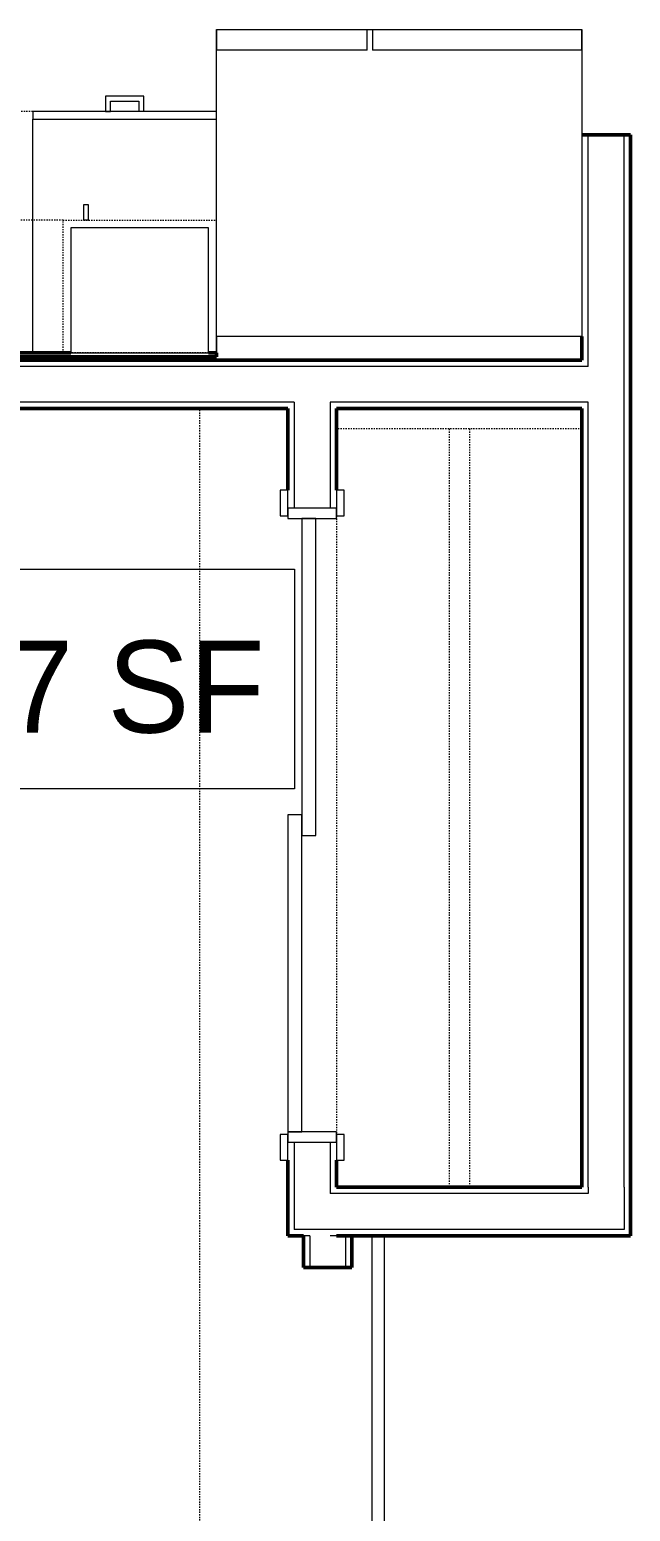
# Model space of a CAD drawing. Header units: inches. Extents: x -4217 to -1814, y 9706 to 12425.
# Drawn here: x -2813.5 to -2754.7, y 10538.9 to 10683.9 of the extents above; entities that cross this region are included whole.
import ezdxf

# ---------------------------------------------------------------- set-up
doc = ezdxf.new("R2010")
doc.units = ezdxf.units.IN
doc.header["$MEASUREMENT"] = 0
doc.linetypes.add('Dash', pattern=[0.25, 0.125, -0.125])
for name, color, linetype, lineweight in [('A-AREA-IDEN', 2, 'Continuous', 9), ('A-DOOR-1', 7, 'Continuous', 9), ('A-DOOR-2', 50, 'Continuous', 20), ('A-DOOR-4', 10, 'Continuous', 13), ('A-DOOR-FRAM-1', 50, 'Continuous', 20), ('A-WALL-3', 250, 'Continuous', 50), ('A-WALL-4', 10, 'Continuous', 13), ('I-FURN-HDLN-1', 7, 'Dash', 9), ('Q-CASE-3', 7, 'Continuous', 9), ('Q-CASE-4', 7, 'Dash', 9), ('Q-CASE-HDLN-1', 7, 'Dash', 9), ('Q-SPCQ-1', 7, 'Continuous', 9)]:
    doc.layers.add(name, color=color, linetype=linetype, lineweight=lineweight)
doc.styles.add('Century Gothic', font='ufonts.com_century-gothic.ttf', dxfattribs={"height": 9})

msp = doc.modelspace()

# ---------------------------------------------------------------- linework, layer by layer
at = {"layer": 'A-AREA-IDEN', "flags": 128}
msp.add_lwpolyline([(-2863.10116, 10631.10346), (-2787.59564, 10631.10346), (-2787.59564, 10609.6074), (-2863.10116, 10609.6074)], close=True, dxfattribs=at)
at = {"layer": 'A-DOOR-1'}
for p, q in [((-2788.99687, 10638.80214), (-2788.99687, 10636.30214)), ((-2788.24687, 10638.80214), (-2788.99687, 10638.80214)), ((-2788.24687, 10636.30214), (-2788.24687, 10638.80214)), ((-2783.49687, 10638.80214), (-2783.49687, 10636.30214)), ((-2782.74687, 10638.80214), (-2783.49687, 10638.80214)), ((-2782.74687, 10636.30214), (-2782.74687, 10638.80214)), ((-2788.99687, 10636.30214), (-2788.24687, 10636.30214)), ((-2783.49687, 10636.30214), (-2782.74687, 10636.30214)), ((-2788.99687, 10575.80214), (-2788.99687, 10573.30214)), ((-2788.24687, 10575.80214), (-2788.99687, 10575.80214)), ((-2788.24687, 10573.30214), (-2788.24687, 10575.80214)), ((-2783.49687, 10575.80214), (-2783.49687, 10573.30214)), ((-2782.74687, 10575.80214), (-2783.49687, 10575.80214)), ((-2782.74687, 10573.30214), (-2782.74687, 10575.80214)), ((-2788.99687, 10573.30214), (-2788.24687, 10573.30214)), ((-2783.49687, 10573.30214), (-2782.74687, 10573.30214))]:
    msp.add_line(p, q, dxfattribs=at)
at = {"layer": 'A-DOOR-2'}
for p, q in [((-2786.87187, 10636.05214), (-2786.87187, 10605.05214)), ((-2785.49687, 10636.05214), (-2786.87187, 10636.05214)), ((-2785.49687, 10605.05214), (-2785.49687, 10636.05214)), ((-2788.24687, 10607.05214), (-2788.24687, 10576.05214)), ((-2786.87187, 10607.05214), (-2788.24687, 10607.05214)), ((-2786.87187, 10576.05214), (-2786.87187, 10607.05214)), ((-2786.87187, 10605.05214), (-2785.49687, 10605.05214)), ((-2788.24687, 10576.05214), (-2786.87187, 10576.05214))]:
    msp.add_line(p, q, dxfattribs=at)
at = {"layer": 'A-DOOR-4'}
for p, q in [((-2780.02581, 10565.79111), (-2780.02581, 10484.79111)), ((-2780.02581, 10565.79111), (-2779.40081, 10565.79111)), ((-2779.40081, 10565.79111), (-2778.77581, 10565.79111)), ((-2778.77581, 10484.79111), (-2778.77581, 10565.79111))]:
    msp.add_line(p, q, dxfattribs=at)
at = {"layer": 'A-DOOR-FRAM-1'}
for p, q in [((-2783.49687, 10637.05214), (-2788.24687, 10637.05214)), ((-2788.24687, 10637.05214), (-2788.24687, 10636.05214)), ((-2783.49687, 10636.05214), (-2783.49687, 10637.05214)), ((-2788.24687, 10636.05214), (-2783.49687, 10636.05214)), ((-2788.24687, 10576.05214), (-2788.24687, 10575.05214)), ((-2783.49687, 10576.05214), (-2788.24687, 10576.05214)), ((-2783.49687, 10575.05214), (-2783.49687, 10576.05214)), ((-2788.24687, 10575.05214), (-2783.49687, 10575.05214))]:
    msp.add_line(p, q, dxfattribs=at)
at = {"layer": 'A-WALL-3'}
for p, q in [((-2754.72374, 10673.55214), (-2759.47374, 10673.55214)), ((-2754.72374, 10570.64297), (-2754.72374, 10673.55214)), ((-2759.47374, 10653.85361), (-2759.47374, 10651.54111)), ((-2759.47374, 10651.54111), (-2914.57374, 10651.54111)), ((-2913.32374, 10651.85361), (-2795.22374, 10651.85361)), ((-2809.50174, 10652.22861), (-2871.07374, 10652.22861)), ((-2795.22374, 10652.22861), (-2796.00174, 10652.22861)), ((-2795.22374, 10651.85361), (-2795.22374, 10652.22861)), ((-2914.57374, 10646.79111), (-2788.24687, 10646.79111)), ((-2788.24687, 10646.79111), (-2788.24687, 10638.80214)), ((-2783.49687, 10638.80214), (-2783.49687, 10646.79111)), ((-2783.49687, 10646.79111), (-2759.47374, 10646.79111)), ((-2759.47374, 10646.79111), (-2759.47374, 10570.64297)), ((-2788.24687, 10573.30214), (-2788.24687, 10565.89297)), ((-2783.49687, 10570.64297), (-2783.49687, 10573.30214)), ((-2759.47374, 10570.64297), (-2783.49687, 10570.64297)), ((-2754.72374, 10566.51797), (-2754.72374, 10570.64297)), ((-2788.24687, 10565.89297), (-2787.62187, 10565.89297)), ((-2787.62187, 10565.89297), (-2786.72374, 10565.89297)), ((-2786.72374, 10565.89297), (-2786.72374, 10562.79111)), ((-2781.97374, 10565.89297), (-2783.49687, 10565.89297)), ((-2783.49687, 10565.89297), (-2754.72374, 10565.89297)), ((-2781.97374, 10562.79111), (-2781.97374, 10565.89297)), ((-2754.72374, 10565.89297), (-2754.72374, 10566.51797)), ((-2786.72374, 10562.79111), (-2781.97374, 10562.79111))]:
    msp.add_line(p, q, dxfattribs=at)
at = {"layer": 'A-WALL-4'}
for p, q in [((-2758.84874, 10650.91611), (-2758.84874, 10673.55214)), ((-2755.34874, 10570.64297), (-2755.34874, 10673.55214)), ((-2759.47374, 10650.91611), (-2914.57374, 10650.91611)), ((-2758.84874, 10650.91611), (-2759.47374, 10650.91611)), ((-2787.62187, 10647.41611), (-2914.57374, 10647.41611)), ((-2787.62187, 10647.41611), (-2787.62187, 10646.79111)), ((-2787.62187, 10646.79111), (-2787.62187, 10637.05214)), ((-2784.12187, 10647.41611), (-2784.12187, 10646.79111)), ((-2759.47374, 10647.41611), (-2784.12187, 10647.41611)), ((-2784.12187, 10646.79111), (-2784.12187, 10637.05214)), ((-2758.84874, 10647.41611), (-2759.47374, 10647.41611)), ((-2758.84874, 10570.64297), (-2758.84874, 10647.41611)), ((-2787.62187, 10575.05214), (-2787.62187, 10566.51797)), ((-2784.12187, 10575.05214), (-2784.12187, 10570.01797)), ((-2783.49687, 10570.01797), (-2784.12187, 10570.01797)), ((-2758.84874, 10570.01797), (-2783.49687, 10570.01797)), ((-2758.84874, 10570.64297), (-2758.84874, 10570.01797)), ((-2755.34874, 10570.64297), (-2755.34874, 10570.01797)), ((-2755.34874, 10570.01797), (-2755.34874, 10566.51797)), ((-2784.12187, 10566.51797), (-2787.62187, 10566.51797)), ((-2786.09874, 10565.89297), (-2786.72374, 10565.89297)), ((-2786.09874, 10565.89297), (-2786.09874, 10562.79111)), ((-2783.49687, 10566.51797), (-2784.12187, 10566.51797)), ((-2783.49687, 10565.89297), (-2784.12187, 10565.89297)), ((-2755.34874, 10566.51797), (-2783.49687, 10566.51797)), ((-2782.59874, 10565.89297), (-2782.59874, 10562.79111))]:
    msp.add_line(p, q, dxfattribs=at)
at = {"layer": 'I-FURN-HDLN-1'}
msp.add_line((-2796.84899, 10526.79111), (-2796.84899, 10646.79111), dxfattribs=at)
at = {"layer": 'Q-CASE-3'}
for p, q in [((-2802.34874, 10677.35361), (-2806.09874, 10677.35361)), ((-2806.09874, 10677.35361), (-2806.09874, 10675.85361)), ((-2802.34874, 10675.85361), (-2802.34874, 10677.35361)), ((-2813.22374, 10675.85361), (-2813.22374, 10675.10361)), ((-2795.22374, 10675.85361), (-2813.22374, 10675.85361)), ((-2806.09874, 10675.85361), (-2805.59936, 10675.85361)), ((-2805.59936, 10676.85423), (-2802.84811, 10676.85423)), ((-2805.59936, 10675.85361), (-2805.59936, 10676.85423)), ((-2802.84811, 10676.85423), (-2802.84811, 10675.85361)), ((-2802.34874, 10675.85361), (-2802.84811, 10675.85361)), ((-2813.22374, 10652.22861), (-2813.22374, 10675.10361)), ((-2813.22374, 10675.10361), (-2795.22374, 10675.10361)), ((-2807.76329, 10666.72786), (-2808.25174, 10666.72786)), ((-2808.25174, 10666.72786), (-2808.25174, 10665.22861)), ((-2807.76329, 10665.22861), (-2807.76329, 10666.72786)), ((-2796.00174, 10664.47861), (-2809.50174, 10664.47861)), ((-2809.50174, 10664.47861), (-2809.50174, 10652.22861)), ((-2807.76329, 10665.22861), (-2808.25174, 10665.22861)), ((-2796.00174, 10652.22861), (-2796.00174, 10664.47861)), ((-2795.22374, 10653.85361), (-2795.22374, 10652.22861)), ((-2809.50174, 10652.22861), (-2796.00174, 10652.22861))]:
    msp.add_line(p, q, dxfattribs=at)
at = {"layer": 'Q-CASE-4'}
for p, q in [((-2810.25174, 10665.22861), (-2840.25174, 10665.22861)), ((-2810.25174, 10652.22861), (-2810.25174, 10665.22861)), ((-2810.25174, 10652.22861), (-2810.25174, 10665.22861)), ((-2810.25174, 10665.22861), (-2795.25174, 10665.22861)), ((-2795.25174, 10665.22861), (-2795.25174, 10652.22861)), ((-2840.25174, 10652.22861), (-2810.25174, 10652.22861)), ((-2795.25174, 10652.22861), (-2810.25174, 10652.22861))]:
    msp.add_line(p, q, dxfattribs=at)
at = {"layer": 'Q-CASE-HDLN-1'}
for p, q in [((-2795.22374, 10675.85361), (-2898.94874, 10675.85361)), ((-2795.22374, 10652.22861), (-2795.22374, 10653.85361)), ((-2759.47374, 10644.80214), (-2783.47374, 10644.80214)), ((-2783.47374, 10644.80214), (-2783.47374, 10638.80214)), ((-2772.47374, 10644.80214), (-2772.47374, 10570.64297)), ((-2770.47374, 10644.80214), (-2770.47374, 10570.64297)), ((-2759.47374, 10570.64297), (-2759.47374, 10644.80214)), ((-2783.47374, 10636.30214), (-2783.47374, 10575.80214)), ((-2783.47374, 10573.30214), (-2783.47374, 10570.64297)), ((-2783.47374, 10570.64297), (-2759.47374, 10570.64297))]:
    msp.add_line(p, q, dxfattribs=at)
at = {"layer": 'Q-SPCQ-1'}
for p, q in [((-2795.22374, 10683.85361), (-2759.47374, 10683.85361)), ((-2795.22374, 10653.85361), (-2795.22374, 10683.85361)), ((-2795.22374, 10683.85361), (-2780.47374, 10683.85361)), ((-2795.22374, 10683.85361), (-2795.22374, 10681.85361)), ((-2780.47374, 10681.85361), (-2780.47374, 10683.85361)), ((-2779.97374, 10683.85361), (-2759.47374, 10683.85361)), ((-2779.97374, 10683.85361), (-2779.97374, 10681.85361)), ((-2759.47374, 10683.85361), (-2759.47374, 10653.85361)), ((-2759.47374, 10681.85361), (-2759.47374, 10683.85361)), ((-2780.47374, 10681.85361), (-2795.22374, 10681.85361)), ((-2759.47374, 10681.85361), (-2779.97374, 10681.85361)), ((-2759.47374, 10653.85361), (-2795.22374, 10653.85361))]:
    msp.add_line(p, q, dxfattribs=at)

# ---------------------------------------------------------------- texts
at = {"layer": 'A-AREA-IDEN', "insert": (-2860.10116, 10624.10346), "char_height": 9, "width": 83.931, "attachment_point": 1, "style": 'Century Gothic'}
msp.add_mtext('221 - 507 SF', dxfattribs=at)

doc.saveas('drawing.dxf')
